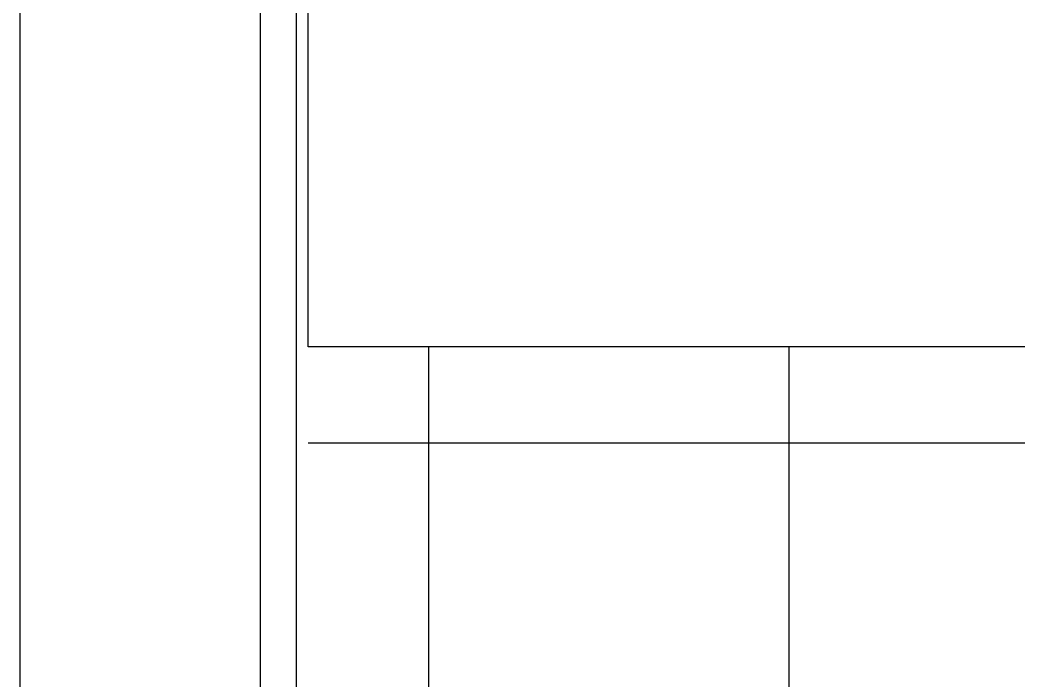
# Model space of a CAD drawing. Header units: millimetres. Extents: x 18456 to 179493, y -203649 to 469211.
# Drawn here: x 136610 to 137440, y 124207 to 124756 of the extents above; entities that cross this region are included whole.
import ezdxf

# ---------------------------------------------------------------- set-up
doc = ezdxf.new("R2010")
doc.units = ezdxf.units.MM
doc.linetypes.add('X-평면도(기본형)$0$CEN', pattern=[52.5, 50, -1, 0.5, -1])
for name, color, linetype, true_color in [('X-평면도(기본형)$0$CEN', 1, 'X-평면도(기본형)$0$CEN', 0xff0000), ('X-평면도(기본형)$0$FIN', 9, 'Continuous', 0x808080), ('X-평면도(기본형)$0$FUR', 6, 'Continuous', 0xff00ff), ('X-평면도(기본형)$0$TIL', 5, 'Continuous', 0x0000ff), ('X-평면도(기본형)$0$W1', 2, 'Continuous', 0xffff00)]:
    doc.layers.add(name, color=color, linetype=linetype, true_color=true_color)

msp = doc.modelspace()

# ---------------------------------------------------------------- linework, layer by layer
at = {"layer": 'X-평면도(기본형)$0$CEN'}
for p, q in [((136609.63, 126563.95), (136609.63, 116588.95)), ((136609.63, 126513.95), (136609.63, 115318.95))]:
    msp.add_line(p, q, dxfattribs=at)
at = {"layer": 'X-평면도(기본형)$0$FIN'}
msp.add_line((136839.63, 125693.95), (136839.63, 122893.95), dxfattribs=at)
at = {"layer": 'X-평면도(기본형)$0$FUR'}
msp.add_lwpolyline([(136849.63, 124483.95), (136849.63, 125683.95), (138449.63, 125683.95), (138449.63, 124483.95)], close=True, dxfattribs=at)
at = {"layer": 'X-평면도(기본형)$0$TIL'}
for p, q in [((136949.63, 124483.95), (136949.63, 124193.88)), ((137249.63, 124483.95), (137249.63, 124191.77)), ((136849.63, 124403.95), (139349.63, 124403.95))]:
    msp.add_line(p, q, dxfattribs=at)
at = {"layer": 'X-평면도(기본형)$0$W1'}
msp.add_line((136809.63, 125463.95), (136809.63, 119593.95), dxfattribs=at)

doc.saveas('drawing.dxf')
